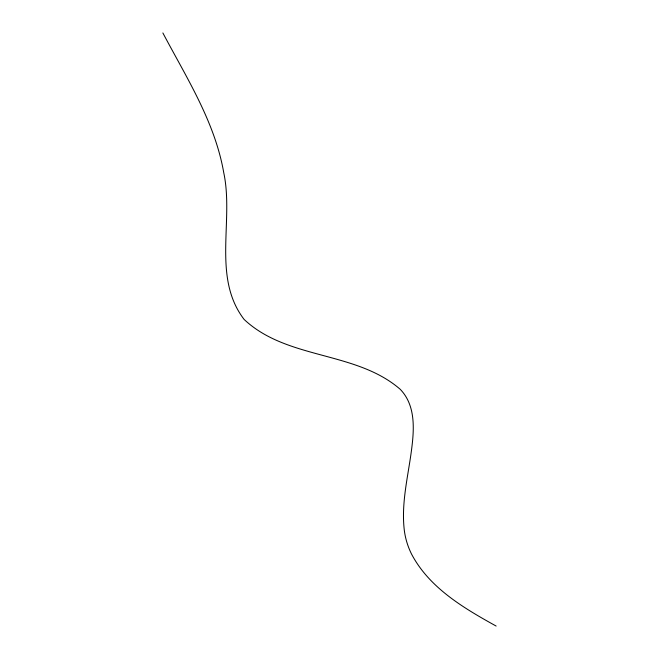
<?xml version="1.0" encoding="UTF-8"?>
<svg xmlns="http://www.w3.org/2000/svg" width="659" height="659" viewBox="0 0 659 659"><rect width="100%" height="100%" fill="white"/><g stroke="black" fill="none" stroke-linecap="round" stroke-linejoin="round"><path stroke-width="0.99" d="M496.128 626.05C463.763 608.117 429.306 587.902 411.521 554.03A84.22 77.935 5.9 0 1 404.412 531.08C401.092 505.074 407.41 479.258 411.027 453.639C413.984 432.106 416.735 406.364 400.227 389.304C355.86 350.786 287.184 359.954 244.118 319.434C211.918 277.414 234.011 220.831 223.763 172.79C214.941 121.948 186.571 77.836 162.872 32.95"/></g></svg>
